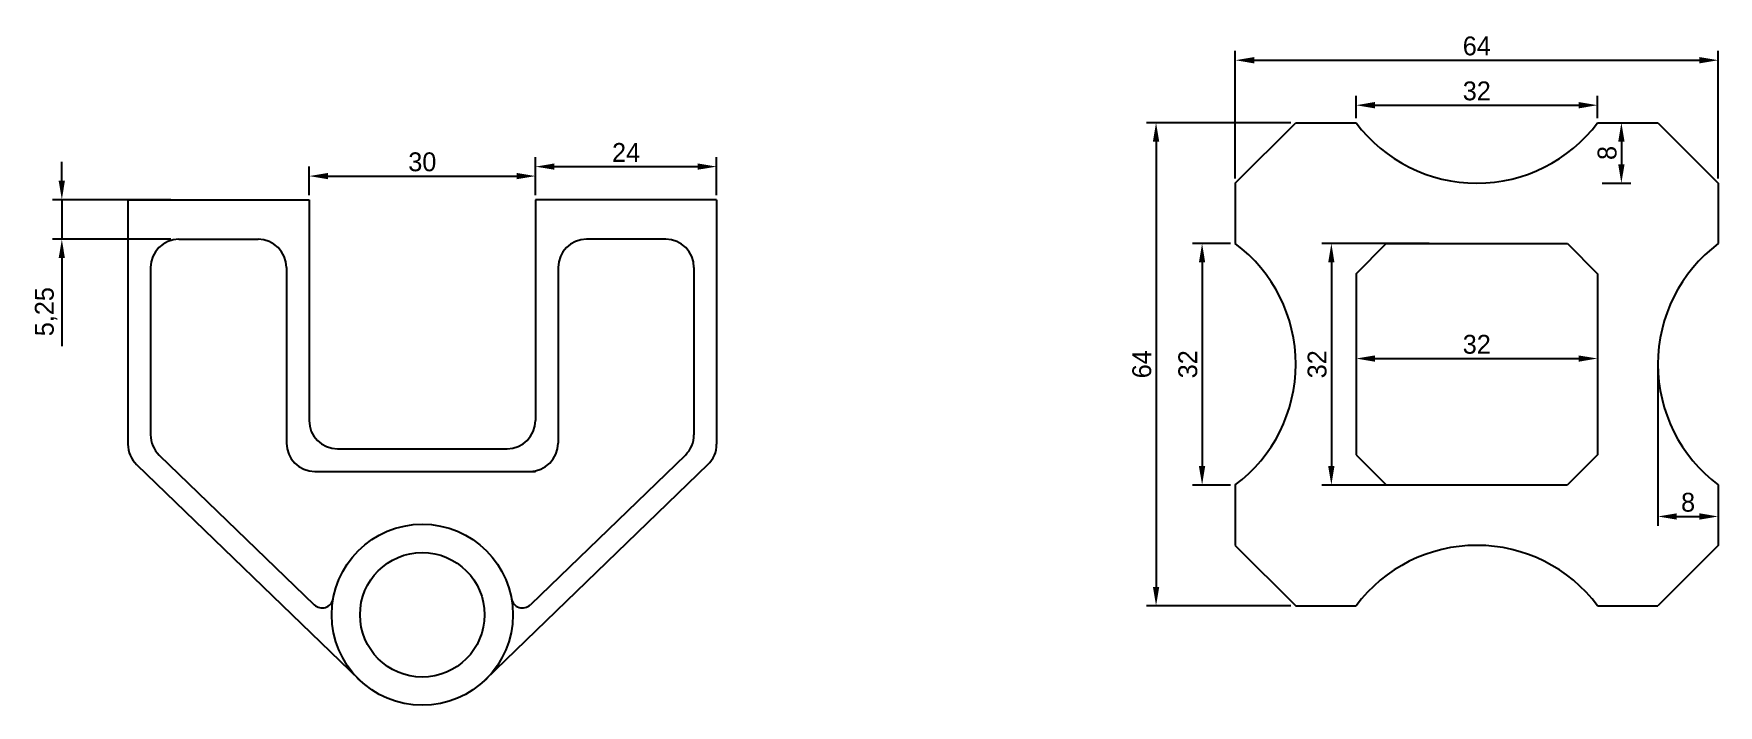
# Model space of a CAD drawing. Header units: millimetres. Extents: x -11614 to -3042, y 13178 to 15416.
# Drawn here: x -7811.6 to -7588.3, y 14000.7 to 14089.7 of the extents above; entities that cross this region are included whole.
import ezdxf

# ---------------------------------------------------------------- set-up
doc = ezdxf.new("R2010")
doc.units = ezdxf.units.MM
doc.header["$LTSCALE"] = 0.5
doc.header["$PDMODE"] = 34
doc.dimstyles.new('ISO-25', dxfattribs={"dimtxt": 2.5, "dimasz": 2.5, "dimexe": 1.25, "dimexo": 0.625, "dimtad": 1, "dimtxsty": 'Standard', "dimcen": 2.5, "dimadec": 0, "dimazin": 0, "dimtfac": 1, "dimtmove": 0, "dimatfit": 3, "dimfxl": 1, "dimarcsym": 0})

# ---------------------------------------------------------------- blocks, each defined once
blk = doc.blocks.new('*D99')
at = {"color": 0, "linetype": 'Continuous', "lineweight": -2, "transparency": 16777216}
for p, q in [((-7745.08, 14068.33), (-7745.08, 14073.34)), ((-7721.08, 14068.33), (-7721.08, 14073.34)), ((-7742.58, 14072.09), (-7723.58, 14072.09))]:
    blk.add_line(p, q, dxfattribs=at)
at = {"color": 0, "linetype": 'Continuous', "transparency": 16777216}
for points in [[(-7742.58, 14072.51), (-7742.58, 14071.68), (-7745.08, 14072.09)], [(-7723.58, 14072.51), (-7723.58, 14071.68), (-7721.08, 14072.09)]]:
    blk.add_solid(points, dxfattribs=at)
at = {"layer": 'Defpoints', "color": 0, "linetype": 'Continuous', "transparency": 16777216}
for p in [(-7721.08, 14072.09), (-7745.08, 14067.71), (-7721.08, 14067.71)]:
    blk.add_point(p, dxfattribs=at)
at = {"color": 0, "linetype": 'Continuous', "transparency": 16777216, "insert": (-7733.08, 14073.97), "char_height": 2.5, "attachment_point": 5}
blk.add_mtext('24', dxfattribs=at)
blk = doc.blocks.new('*D100')
at = {"color": 0, "linetype": 'Continuous', "lineweight": -2, "transparency": 16777216}
for p, q in [((-7775.08, 14068.33), (-7775.08, 14072.09)), ((-7772.58, 14070.84), (-7747.58, 14070.84)), ((-7745.08, 14068.33), (-7745.08, 14072.09))]:
    blk.add_line(p, q, dxfattribs=at)
at = {"color": 0, "linetype": 'Continuous', "transparency": 16777216}
for points in [[(-7772.58, 14071.25), (-7772.58, 14070.42), (-7775.08, 14070.84)], [(-7747.58, 14071.25), (-7747.58, 14070.42), (-7745.08, 14070.84)]]:
    blk.add_solid(points, dxfattribs=at)
at = {"layer": 'Defpoints', "color": 0, "linetype": 'Continuous', "transparency": 16777216}
for p in [(-7745.08, 14070.84), (-7775.08, 14067.71), (-7745.08, 14067.71)]:
    blk.add_point(p, dxfattribs=at)
at = {"color": 0, "linetype": 'Continuous', "transparency": 16777216, "insert": (-7760.08, 14072.71), "char_height": 2.5, "attachment_point": 5}
blk.add_mtext('30', dxfattribs=at)
blk = doc.blocks.new('*D101')
at = {"color": 0, "linetype": 'Continuous', "lineweight": -2, "transparency": 16777216}
for p, q in [((-7807.85, 14070.21), (-7807.85, 14072.71)), ((-7793.41, 14067.71), (-7809.1, 14067.71)), ((-7807.85, 14067.71), (-7807.85, 14062.46)), ((-7793.41, 14062.46), (-7809.1, 14062.46)), ((-7807.85, 14059.96), (-7807.85, 14048.29))]:
    blk.add_line(p, q, dxfattribs=at)
at = {"color": 0, "linetype": 'Continuous', "transparency": 16777216}
for points in [[(-7808.27, 14070.21), (-7807.44, 14070.21), (-7807.85, 14067.71)], [(-7808.27, 14059.96), (-7807.44, 14059.96), (-7807.85, 14062.46)]]:
    blk.add_solid(points, dxfattribs=at)
at = {"layer": 'Defpoints', "color": 0, "linetype": 'Continuous', "transparency": 16777216}
for p in [(-7792.79, 14067.71), (-7807.85, 14062.46), (-7792.79, 14062.46)]:
    blk.add_point(p, dxfattribs=at)
at = {"color": 0, "linetype": 'Continuous', "transparency": 16777216, "insert": (-7809.94, 14052.87), "char_height": 2.5, "attachment_point": 5, "rotation": 90}
blk.add_mtext('5,25', dxfattribs=at)
blk = doc.blocks.new('*D102')
at = {"color": 0, "linetype": 'Continuous', "lineweight": -2, "transparency": 16777216}
for p, q in [((-7636.35, 14049.19), (-7636.35, 14045.41)), ((-7604.35, 14049.19), (-7604.35, 14045.41)), ((-7633.85, 14046.66), (-7606.85, 14046.66))]:
    blk.add_line(p, q, dxfattribs=at)
at = {"color": 0, "linetype": 'Continuous', "transparency": 16777216}
for points in [[(-7633.85, 14047.07), (-7633.85, 14046.24), (-7636.35, 14046.66)], [(-7606.85, 14047.07), (-7606.85, 14046.24), (-7604.35, 14046.66)]]:
    blk.add_solid(points, dxfattribs=at)
at = {"layer": 'Defpoints', "color": 0, "linetype": 'Continuous', "transparency": 16777216}
for p in [(-7636.35, 14049.82), (-7604.35, 14049.82), (-7604.35, 14046.66)]:
    blk.add_point(p, dxfattribs=at)
at = {"color": 0, "linetype": 'Continuous', "transparency": 16777216, "insert": (-7620.35, 14048.53), "char_height": 2.5, "attachment_point": 5}
blk.add_mtext('32', dxfattribs=at)
blk = doc.blocks.new('*D103')
at = {"color": 0, "linetype": 'Continuous', "lineweight": -2, "transparency": 16777216}
for p, q in [((-7636.35, 14078.53), (-7636.35, 14081.48)), ((-7633.85, 14080.23), (-7606.85, 14080.23)), ((-7604.35, 14078.53), (-7604.35, 14081.48))]:
    blk.add_line(p, q, dxfattribs=at)
at = {"color": 0, "linetype": 'Continuous', "transparency": 16777216}
for points in [[(-7633.85, 14080.65), (-7633.85, 14079.81), (-7636.35, 14080.23)], [(-7606.85, 14080.65), (-7606.85, 14079.81), (-7604.35, 14080.23)]]:
    blk.add_solid(points, dxfattribs=at)
at = {"layer": 'Defpoints', "color": 0, "linetype": 'Continuous', "transparency": 16777216}
for p in [(-7604.35, 14080.23), (-7636.35, 14077.9), (-7604.35, 14077.9)]:
    blk.add_point(p, dxfattribs=at)
at = {"color": 0, "linetype": 'Continuous', "transparency": 16777216, "insert": (-7620.35, 14082.11), "char_height": 2.5, "attachment_point": 5}
blk.add_mtext('32', dxfattribs=at)
blk = doc.blocks.new('*D104')
at = {"color": 0, "linetype": 'Continuous', "lineweight": -2, "transparency": 16777216}
for p, q in [((-7652.35, 14070.53), (-7652.35, 14087.44)), ((-7649.85, 14086.19), (-7590.85, 14086.19)), ((-7588.35, 14070.53), (-7588.35, 14087.44))]:
    blk.add_line(p, q, dxfattribs=at)
at = {"color": 0, "linetype": 'Continuous', "transparency": 16777216}
for points in [[(-7649.85, 14086.61), (-7649.85, 14085.77), (-7652.35, 14086.19)], [(-7590.85, 14086.61), (-7590.85, 14085.77), (-7588.35, 14086.19)]]:
    blk.add_solid(points, dxfattribs=at)
at = {"layer": 'Defpoints', "color": 0, "linetype": 'Continuous', "transparency": 16777216}
for p in [(-7588.35, 14086.19), (-7652.35, 14069.9), (-7588.35, 14069.9)]:
    blk.add_point(p, dxfattribs=at)
at = {"color": 0, "linetype": 'Continuous', "transparency": 16777216, "insert": (-7620.35, 14088.07), "char_height": 2.5, "attachment_point": 5}
blk.add_mtext('64', dxfattribs=at)
blk = doc.blocks.new('*D105')
at = {"color": 0, "linetype": 'Continuous', "lineweight": -2, "transparency": 16777216}
for p, q in [((-7626.64, 14061.9), (-7640.87, 14061.9)), ((-7639.62, 14059.4), (-7639.62, 14032.4)), ((-7626.64, 14029.9), (-7640.87, 14029.9))]:
    blk.add_line(p, q, dxfattribs=at)
at = {"color": 0, "linetype": 'Continuous', "transparency": 16777216}
for points in [[(-7640.04, 14059.4), (-7639.21, 14059.4), (-7639.62, 14061.9)], [(-7640.04, 14032.4), (-7639.21, 14032.4), (-7639.62, 14029.9)]]:
    blk.add_solid(points, dxfattribs=at)
at = {"layer": 'Defpoints', "color": 0, "linetype": 'Continuous', "transparency": 16777216}
for p in [(-7626.01, 14061.9), (-7639.62, 14029.9), (-7626.01, 14029.9)]:
    blk.add_point(p, dxfattribs=at)
at = {"color": 0, "linetype": 'Continuous', "transparency": 16777216, "insert": (-7641.5, 14045.9), "char_height": 2.5, "attachment_point": 5, "rotation": 90}
blk.add_mtext('32', dxfattribs=at)
blk = doc.blocks.new('*D106')
at = {"color": 0, "linetype": 'Continuous', "lineweight": -2, "transparency": 16777216}
for p, q in [((-7652.97, 14061.9), (-7658, 14061.9)), ((-7656.75, 14059.4), (-7656.75, 14032.4)), ((-7652.97, 14029.9), (-7658, 14029.9))]:
    blk.add_line(p, q, dxfattribs=at)
at = {"color": 0, "linetype": 'Continuous', "transparency": 16777216}
for points in [[(-7657.17, 14059.4), (-7656.34, 14059.4), (-7656.75, 14061.9)], [(-7657.17, 14032.4), (-7656.34, 14032.4), (-7656.75, 14029.9)]]:
    blk.add_solid(points, dxfattribs=at)
at = {"layer": 'Defpoints', "color": 0, "linetype": 'Continuous', "transparency": 16777216}
for p in [(-7652.35, 14061.9), (-7656.75, 14029.9), (-7652.35, 14029.9)]:
    blk.add_point(p, dxfattribs=at)
at = {"color": 0, "linetype": 'Continuous', "transparency": 16777216, "insert": (-7658.63, 14045.9), "char_height": 2.5, "attachment_point": 5, "rotation": 90}
blk.add_mtext('32', dxfattribs=at)
blk = doc.blocks.new('*D107')
at = {"color": 0, "linetype": 'Continuous', "lineweight": -2, "transparency": 16777216}
for p, q in [((-7644.97, 14077.9), (-7664.1, 14077.9)), ((-7662.85, 14075.4), (-7662.85, 14016.4)), ((-7644.97, 14013.9), (-7664.1, 14013.9))]:
    blk.add_line(p, q, dxfattribs=at)
at = {"color": 0, "linetype": 'Continuous', "transparency": 16777216}
for points in [[(-7663.27, 14075.4), (-7662.43, 14075.4), (-7662.85, 14077.9)], [(-7663.27, 14016.4), (-7662.43, 14016.4), (-7662.85, 14013.9)]]:
    blk.add_solid(points, dxfattribs=at)
at = {"layer": 'Defpoints', "color": 0, "linetype": 'Continuous', "transparency": 16777216}
for p in [(-7644.35, 14077.9), (-7662.85, 14013.9), (-7644.35, 14013.9)]:
    blk.add_point(p, dxfattribs=at)
at = {"color": 0, "linetype": 'Continuous', "transparency": 16777216, "insert": (-7664.73, 14045.9), "char_height": 2.5, "attachment_point": 5, "rotation": 90}
blk.add_mtext('64', dxfattribs=at)
blk = doc.blocks.new('*D108')
at = {"color": 0, "linetype": 'Continuous', "lineweight": -2, "transparency": 16777216}
for p, q in [((-7596.35, 14045.28), (-7596.35, 14024.48)), ((-7588.35, 14029.28), (-7588.35, 14024.48)), ((-7593.85, 14025.73), (-7590.85, 14025.73))]:
    blk.add_line(p, q, dxfattribs=at)
at = {"color": 0, "linetype": 'Continuous', "transparency": 16777216}
for points in [[(-7593.85, 14026.15), (-7593.85, 14025.31), (-7596.35, 14025.73)], [(-7590.85, 14026.15), (-7590.85, 14025.31), (-7588.35, 14025.73)]]:
    blk.add_solid(points, dxfattribs=at)
at = {"layer": 'Defpoints', "color": 0, "linetype": 'Continuous', "transparency": 16777216}
for p in [(-7596.35, 14045.9), (-7588.35, 14029.9), (-7588.35, 14025.73)]:
    blk.add_point(p, dxfattribs=at)
at = {"color": 0, "linetype": 'Continuous', "transparency": 16777216, "insert": (-7592.35, 14027.6), "char_height": 2.5, "attachment_point": 5}
blk.add_mtext('8', dxfattribs=at)
blk = doc.blocks.new('*D109')
at = {"color": 0, "linetype": 'Continuous', "lineweight": -2, "transparency": 16777216}
for p, q in [((-7603.72, 14077.9), (-7599.94, 14077.9)), ((-7601.19, 14075.4), (-7601.19, 14072.4)), ((-7603.72, 14069.9), (-7599.94, 14069.9))]:
    blk.add_line(p, q, dxfattribs=at)
at = {"color": 0, "linetype": 'Continuous', "transparency": 16777216}
for points in [[(-7601.61, 14075.4), (-7600.77, 14075.4), (-7601.19, 14077.9)], [(-7601.61, 14072.4), (-7600.77, 14072.4), (-7601.19, 14069.9)]]:
    blk.add_solid(points, dxfattribs=at)
at = {"layer": 'Defpoints', "color": 0, "linetype": 'Continuous', "transparency": 16777216}
for p in [(-7604.35, 14077.9), (-7604.35, 14069.9), (-7601.19, 14069.9)]:
    blk.add_point(p, dxfattribs=at)
at = {"color": 0, "linetype": 'Continuous', "transparency": 16777216, "insert": (-7603.07, 14073.9), "char_height": 2.5, "attachment_point": 5, "rotation": 90}
blk.add_mtext('8', dxfattribs=at)

msp = doc.modelspace()

# ---------------------------------------------------------------- linework, layer by layer
at = {"linetype": 'Continuous'}
for p, q in [((-7652.346, 14069.905), (-7644.346, 14077.905)), ((-7644.346, 14077.905), (-7636.346, 14077.905)), ((-7604.346, 14077.905), (-7596.346, 14077.905)), ((-7596.346, 14077.905), (-7588.346, 14069.905)), ((-7652.346, 14069.905), (-7652.346, 14061.905)), ((-7588.346, 14069.905), (-7588.346, 14061.905)), ((-7799.083, 14067.707), (-7799.083, 14035.298)), ((-7799.083, 14067.707), (-7775.083, 14067.707)), ((-7775.083, 14067.707), (-7775.083, 14038.457)), ((-7721.083, 14067.707), (-7745.083, 14067.707)), ((-7745.083, 14067.707), (-7745.083, 14038.457)), ((-7721.083, 14067.707), (-7721.083, 14035.298)), ((-7792.333, 14062.457), (-7781.833, 14062.457)), ((-7727.833, 14062.457), (-7738.333, 14062.457)), ((-7636.346, 14057.905), (-7632.346, 14061.905)), ((-7632.346, 14061.905), (-7608.346, 14061.905)), ((-7608.346, 14061.905), (-7604.346, 14057.905)), ((-7796.083, 14058.707), (-7796.083, 14036.57)), ((-7778.083, 14058.707), (-7778.083, 14035.457)), ((-7742.083, 14058.707), (-7742.083, 14035.457)), ((-7724.083, 14058.707), (-7724.083, 14036.57)), ((-7636.346, 14057.905), (-7636.346, 14033.905)), ((-7604.346, 14057.905), (-7604.346, 14033.905)), ((-7771.333, 14034.707), (-7748.833, 14034.707)), ((-7797.938, 14032.601), (-7768.421, 14004.077)), ((-7794.938, 14033.874), (-7774.409, 14014.035)), ((-7722.227, 14032.601), (-7751.744, 14004.077)), ((-7725.227, 14033.874), (-7745.756, 14014.035)), ((-7636.346, 14033.905), (-7632.346, 14029.905)), ((-7604.346, 14033.905), (-7608.346, 14029.905)), ((-7774.333, 14031.707), (-7745.083, 14031.707)), ((-7652.346, 14029.905), (-7652.346, 14021.905)), ((-7632.346, 14029.905), (-7608.346, 14029.905)), ((-7588.346, 14029.905), (-7588.346, 14021.905)), ((-7652.346, 14021.905), (-7644.346, 14013.905)), ((-7588.346, 14021.905), (-7596.346, 14013.905)), ((-7644.346, 14013.905), (-7636.346, 14013.905)), ((-7604.346, 14013.905), (-7596.346, 14013.905))]:
    msp.add_line(p, q, dxfattribs=at)
for radius in [12, 8.25]:
    msp.add_circle((-7760.083, 14012.707), radius, dxfattribs=at)
for centre, radius, start, end in [((-7620.346, 14089.905), 20, 216.8699, 323.1301), ((-7792.333, 14058.707), 3.75, 90, 180), ((-7781.833, 14058.707), 3.75, 0, 90), ((-7738.333, 14058.707), 3.75, 90, 180), ((-7727.833, 14058.707), 3.75, 360, 90), ((-7664.346, 14045.905), 20, 306.8699, 53.1301), ((-7576.346, 14045.905), 20, 126.8699, 233.1301), ((-7771.333, 14038.457), 3.75, 180, 270), ((-7748.833, 14038.457), 3.75, 270, 360), ((-7795.333, 14035.298), 3.75, 180, 225.98057), ((-7792.333, 14036.57), 3.75, 180, 225.98057), ((-7774.333, 14035.457), 3.75, 180, 270), ((-7745.833, 14035.457), 3.75, 270, 360), ((-7727.833, 14036.57), 3.75, 314.01943, 360), ((-7724.833, 14035.298), 3.75, 314.01943, 0), ((-7620.346, 14001.905), 20, 36.8699, 143.1301), ((-7773.366, 14015.114), 1.5, 225.98057, 349.72956), ((-7746.799, 14015.114), 1.5, 190.27044, 314.01943)]:
    msp.add_arc(centre, radius, start, end, dxfattribs=at)

# ---------------------------------------------------------------- dimensions: what is measured, and where the dimension line sits
for base, p1, p2, picture, middle in [((-7588.346, 14086.191), (-7652.346, 14069.905), (-7588.346, 14069.905), '*D104', (-7620.346, 14088.066)), ((-7604.346, 14080.231), (-7636.346, 14077.905), (-7604.346, 14077.905), '*D103', (-7620.346, 14082.106)), ((-7721.083, 14072.094), (-7745.083, 14067.707), (-7721.083, 14067.707), '*D99', (-7733.083, 14073.969)), ((-7745.083, 14070.838), (-7775.083, 14067.707), (-7745.083, 14067.707), '*D100', (-7760.083, 14072.713)), ((-7604.346, 14046.657), (-7636.346, 14049.816), (-7604.346, 14049.816), '*D102', (-7620.346, 14048.532)), ((-7588.346, 14025.729), (-7596.346, 14045.905), (-7588.346, 14029.905), '*D108', (-7592.346, 14027.604))]:
    dim = msp.add_linear_dim(base=base, p1=p1, p2=p2, dimstyle='ISO-25', dxfattribs=at)
    dim.commit()
    dim.dimension.update_dxf_attribs({"geometry": picture, "text_midpoint": middle})
for base, p1, p2, picture, middle in [((-7662.851, 14013.905), (-7644.346, 14077.905), (-7644.346, 14013.905), '*D107', (-7664.726, 14045.905)), ((-7601.192, 14069.905), (-7604.346, 14077.905), (-7604.346, 14069.905), '*D109', (-7603.067, 14073.905)), ((-7807.855, 14062.457), (-7792.786, 14067.707), (-7792.786, 14062.457), '*D101', (-7809.938, 14052.873)), ((-7656.753, 14029.905), (-7652.346, 14061.905), (-7652.346, 14029.905), '*D106', (-7658.628, 14045.905)), ((-7639.625, 14029.905), (-7626.012, 14061.905), (-7626.012, 14029.905), '*D105', (-7641.5, 14045.905))]:
    dim = msp.add_linear_dim(base=base, p1=p1, p2=p2, angle=90, dimstyle='ISO-25', dxfattribs=at)
    dim.commit()
    dim.dimension.update_dxf_attribs({"geometry": picture, "text_midpoint": middle})

doc.saveas('drawing.dxf')
